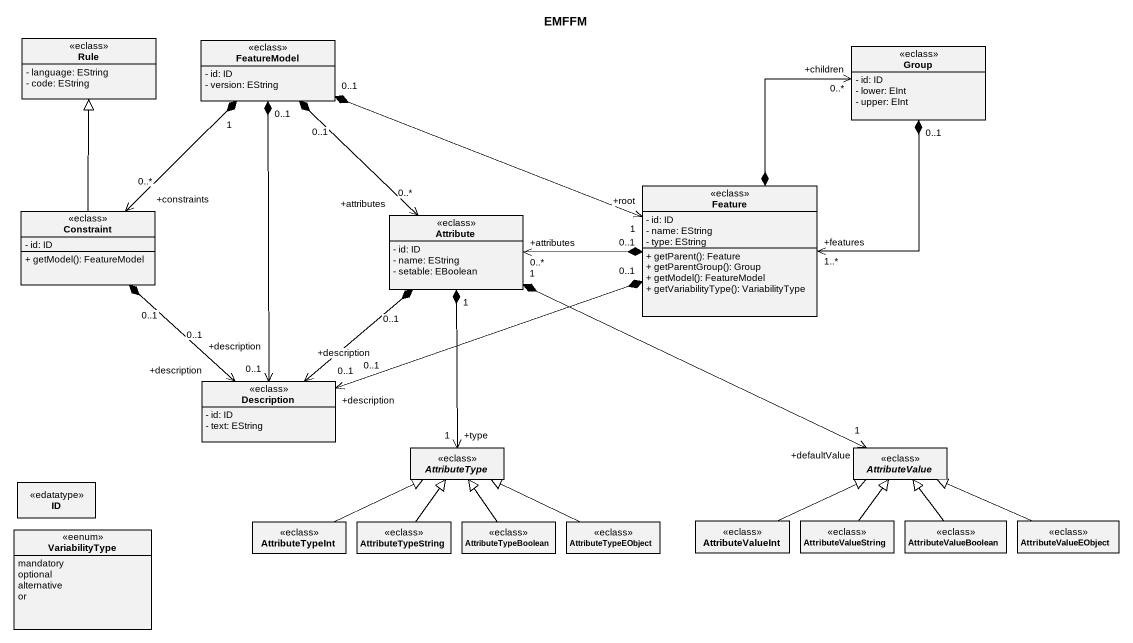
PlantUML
@startuml
title EMFFM
hide circle
hide empty members
skinparam classAttributeIconSize 0
class Rule <<eclass>> {
  - language: EString
  - code: EString
}
class FeatureModel <<eclass>> {
  - id: ID
  - version: EString
}
class "Group" as Group_ <<eclass>> {
  - id: ID
  - lower: EInt
  - upper: EInt
}
class Constraint <<eclass>> {
  - id: ID
  + getModel(): FeatureModel
}
class Feature <<eclass>> {
  - id: ID
  - name: EString
  - type: EString
  + getParent(): Feature
  + getParentGroup(): Group
  + getModel(): FeatureModel
  + getVariabilityType(): VariabilityType
}
class Attribute <<eclass>> {
  - id: ID
  - name: EString
  - setable: EBoolean
}
class Description <<eclass>> {
  - id: ID
  - text: EString
}
abstract class AttributeType <<eclass>>
abstract class AttributeValue <<eclass>>
class ID <<edatatype>>
class AttributeTypeInt <<eclass>>
class AttributeTypeString <<eclass>>
class AttributeTypeBoolean <<eclass>>
class AttributeTypeEObject <<eclass>>
class AttributeValueInt <<eclass>>
class AttributeValueString <<eclass>>
class AttributeValueBoolean <<eclass>>
class AttributeValueEObject <<eclass>>
class VariabilityType <<eenum>> {
  mandatory
  optional
  alternative
  or
}
FeatureModel "1" *--> "+constraints\n0..*" Constraint
FeatureModel "0..1" *-right-> "+root\n1" Feature
FeatureModel "0..1" *--> "+attributes\n0..*" Attribute
FeatureModel "0..1" *--> "+description\n0..1" Description
Group_ "0..1" *--> "+features\n1..*" Feature
Constraint -up-|> Rule
Constraint "0..1" *--> "+description\n0..1" Description
Feature *-up-> "+children\n0..*" Group_
Feature "0..1" *-left-> "+attributes\n0..*" Attribute
Feature "0..1" *-left-> "+description\n0..1" Description
Attribute "0..1" *--> "+description\n0..1" Description
Attribute "1" *--> "+type\n1" AttributeType
Attribute "1" *-right-> "+defaultValue\n1" AttributeValue
AttributeTypeInt -right-|> AttributeType
AttributeTypeString -up-|> AttributeType
AttributeTypeBoolean -up-|> AttributeType
AttributeTypeEObject -left-|> AttributeType
AttributeValueInt -right-|> AttributeValue
AttributeValueString -up-|> AttributeValue
AttributeValueBoolean -up-|> AttributeValue
AttributeValueEObject -left-|> AttributeValue
@enduml
